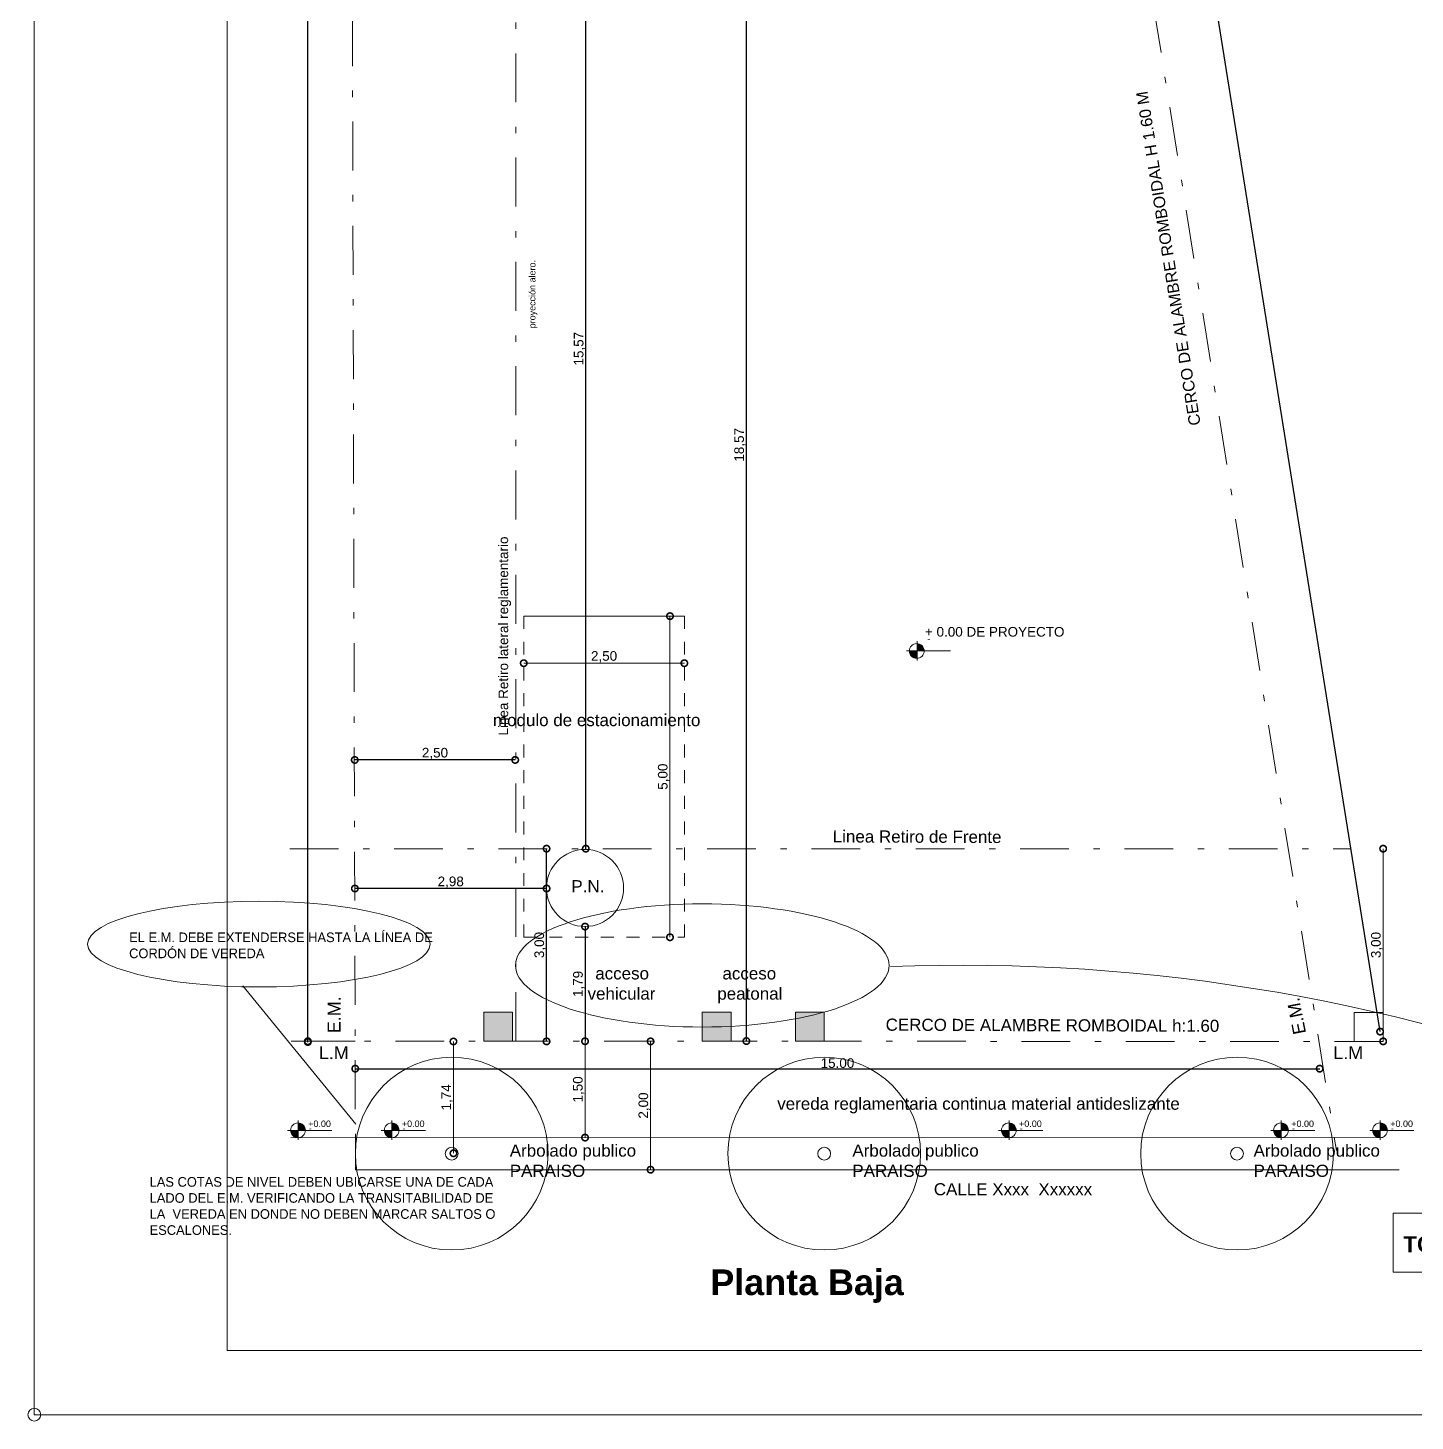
# Model space of a CAD drawing. Header units: millimetres. Extents: x 1162.4 to 1260.5, y 447.7 to 509.9.
# Drawn here: x 1162.36 to 1183.95, y 447.7 to 469.4 of the extents above; entities that cross this region are included whole.
import ezdxf
from ezdxf.enums import TextEntityAlignment as Align

# ---------------------------------------------------------------- set-up
doc = ezdxf.new("R2010")
doc.units = ezdxf.units.MM
doc.linetypes.add('DOT', pattern=[4, 2, -2])
doc.linetypes.add('TRAZO_Y_PUNTOX2', pattern=[50.8, 25.4, -12.7, 0, -12.7])
for name, color, linetype, lineweight in [('0-MAMPOSTERIA- 9', 7, 'Continuous', 5), ('cotas', 9, 'Continuous', 15), ('DT', 2, 'Continuous', 25), ('Recuadro', 3, 'Continuous', 80)]:
    doc.layers.add(name, color=color, linetype=linetype, lineweight=lineweight)
doc.layers.add('cortes', color=7, linetype='Continuous')
doc.layers.add('eje medianero', color=3, linetype='Continuous')
doc.styles.add('ARIAL', font='arial.ttf', dxfattribs={"height": 0.11})
doc.styles.get("Standard").update_dxf_attribs({"font": 'arial.ttf'})
doc.styles.add('style2', font='')
doc.styles.get('style2').set_extended_font_data('Arial', bold=True)
doc.dimstyles.new('cota 1', dxfattribs={"dimtxt": 0.15, "dimasz": 0.2, "dimexe": 0.08, "dimexo": 0.3, "dimgap": 0.009, "dimtad": 1, "dimzin": 1, "dimtxsty": 'Standard', "dimblk": 'DOTSMALL', "dimcen": 0.15, "dimse1": 1, "dimse2": 1, "dimclrd": 256, "dimadec": 0, "dimazin": 0, "dimtfac": 1, "dimtmove": 0, "dimatfit": 3, "dimfxl": 1.25, "dimlwd": -1, "dimlwe": -1, "dimarcsym": 0})

# ---------------------------------------------------------------- blocks, each defined once
blk = doc.blocks.new('_DOTSMALL')
at = {"color": 0, "linetype": 'ByBlock', "const_width": 0.5}
blk.add_lwpolyline([(-0.0625, 0, 1), (0.0625, 0, 1)], format="xyb", close=True, dxfattribs=at)
blk = doc.blocks.new('*D280')
at = {"layer": 'cortes'}
blk.add_line((1173.543, 453.621), (1173.543, 472.186), dxfattribs=at)
at = {"layer": 'Defpoints', "color": 0}
for p in [(1172.815, 472.186), (1173.543, 472.186), (1172.815, 453.621)]:
    blk.add_point(p, dxfattribs=at)
at = {"layer": 'cortes', "xscale": 0.2, "yscale": 0.2, "zscale": 0.2}
for p, rotation in [((1173.543, 472.186), 90), ((1173.543, 453.621), 270)]:
    blk.add_blockref('_DOTSMALL', p, dxfattribs=dict(at, rotation=rotation))
at = {"layer": 'cortes', "color": 0, "lineweight": 0, "insert": (1173.444, 462.904), "char_height": 0.15, "attachment_point": 5, "rotation": 90}
blk.add_mtext('18,57', dxfattribs=at)
blk = doc.blocks.new('*D291')
at = {"layer": 'cortes'}
blk.add_line((1170.433, 453.616), (1170.433, 456.616), dxfattribs=at)
at = {"layer": 'Defpoints', "color": 0}
for p in [(1166.434, 456.616), (1170.433, 456.616), (1166.434, 453.616)]:
    blk.add_point(p, dxfattribs=at)
at = {"layer": 'cortes', "xscale": 0.2, "yscale": 0.2, "zscale": 0.2}
for p, rotation in [((1170.433, 456.616), 90), ((1170.433, 453.616), 270)]:
    blk.add_blockref('_DOTSMALL', p, dxfattribs=dict(at, rotation=rotation))
at = {"layer": 'cortes', "color": 0, "lineweight": 0, "insert": (1170.333, 455.116), "char_height": 0.15, "attachment_point": 5, "rotation": 90}
blk.add_mtext('3,00', dxfattribs=at)
blk = doc.blocks.new('*D292')
at = {"layer": 'cortes'}
blk.add_line((1166.717, 453.618), (1166.717, 491.228), dxfattribs=at)
at = {"layer": 'Defpoints', "color": 0}
for p in [(1166.717, 491.228), (1167.353, 491.228), (1167.455, 453.618)]:
    blk.add_point(p, dxfattribs=at)
at = {"layer": 'cortes', "xscale": 0.2, "yscale": 0.2, "zscale": 0.2}
for p, rotation in [((1166.717, 491.228), 90), ((1166.717, 453.618), 270)]:
    blk.add_blockref('_DOTSMALL', p, dxfattribs=dict(at, rotation=rotation))
at = {"layer": 'cortes', "color": 0, "lineweight": 0, "insert": (1166.618, 472.423), "char_height": 0.15, "attachment_point": 5, "rotation": 90}
blk.add_mtext('37,61', dxfattribs=at)
blk = doc.blocks.new('*D293')
at = {"layer": 'cortes'}
blk.add_line((1167.455, 453.191), (1182.467, 453.191), dxfattribs=at)
at = {"layer": 'Defpoints', "color": 0}
for p in [(1167.455, 453.618), (1182.467, 453.191), (1182.467, 453.191)]:
    blk.add_point(p, dxfattribs=at)
at = {"layer": 'cortes', "xscale": 0.2, "yscale": 0.2, "zscale": 0.2, "rotation": 180}
blk.add_blockref('_DOTSMALL', (1167.455, 453.191), dxfattribs=at)
at = {"layer": 'cortes', "xscale": 0.2, "yscale": 0.2, "zscale": 0.2}
blk.add_blockref('_DOTSMALL', (1182.467, 453.191), dxfattribs=at)
at = {"layer": 'cortes', "color": 0, "lineweight": 0, "insert": (1174.961, 453.277), "char_height": 0.15, "attachment_point": 5}
blk.add_mtext('15.00', dxfattribs=at)
blk = doc.blocks.new('*D295')
at = {"layer": 'cortes'}
blk.add_line((1183.408, 453.768), (1177.914, 488.172), dxfattribs=at)
at = {"layer": 'Defpoints', "color": 0}
for p in [(1177.914, 488.172), (1176.961, 488.02), (1182.455, 453.616)]:
    blk.add_point(p, dxfattribs=at)
at = {"layer": 'cortes', "xscale": 0.2, "yscale": 0.2, "zscale": 0.2}
for p, rotation in [((1177.914, 488.172), 99.07223898572794), ((1183.408, 453.768), 279.0722389857279)]:
    blk.add_blockref('_DOTSMALL', p, dxfattribs=dict(at, rotation=rotation))
at = {"layer": 'cortes', "color": 0, "lineweight": 0, "insert": (1180.745, 470.984), "char_height": 0.15, "attachment_point": 5, "rotation": 279.0722}
blk.add_mtext('34.65', dxfattribs=at)
blk = doc.blocks.new('*D302')
at = {"layer": 'cortes'}
blk.add_line((1169.945, 457.998), (1167.447, 457.998), dxfattribs=at)
at = {"layer": 'Defpoints', "color": 0}
for p in [(1167.447, 457.998), (1167.447, 457.998), (1169.945, 458.012)]:
    blk.add_point(p, dxfattribs=at)
at = {"layer": 'cortes', "xscale": 0.2, "yscale": 0.2, "zscale": 0.2, "rotation": 180}
blk.add_blockref('_DOTSMALL', (1167.447, 457.998), dxfattribs=at)
at = {"layer": 'cortes', "xscale": 0.2, "yscale": 0.2, "zscale": 0.2}
blk.add_blockref('_DOTSMALL', (1169.945, 457.998), dxfattribs=at)
at = {"layer": 'cortes', "color": 0, "lineweight": 0, "insert": (1168.696, 458.097), "char_height": 0.15, "attachment_point": 5}
blk.add_mtext('2,50', dxfattribs=at)
blk = doc.blocks.new('*D307')
at = {"layer": 'cortes'}
blk.add_line((1171.032, 455.403), (1171.032, 453.618), dxfattribs=at)
at = {"layer": 'Defpoints', "color": 0}
for p in [(1171.033, 455.403), (1171.032, 453.618), (1171.032, 453.618)]:
    blk.add_point(p, dxfattribs=at)
at = {"layer": 'cortes', "xscale": 0.1999999999999999, "yscale": 0.1999999999999999, "zscale": 0.1999999999999999}
for p, rotation in [((1171.032, 455.403), 90), ((1171.032, 453.618), 270)]:
    blk.add_blockref('_DOTSMALL', p, dxfattribs=dict(at, rotation=rotation))
at = {"layer": 'cortes', "color": 0, "lineweight": 0, "insert": (1170.935, 454.51), "char_height": 0.15, "attachment_point": 5, "rotation": 90}
blk.add_mtext('1,79', dxfattribs=at)
blk = doc.blocks.new('*D308')
at = {"layer": 'cortes'}
blk.add_line((1171.043, 456.616), (1171.043, 472.186), dxfattribs=at)
at = {"layer": 'Defpoints', "color": 0}
for p in [(1171.043, 472.186), (1171.043, 472.186), (1171.032, 456.616)]:
    blk.add_point(p, dxfattribs=at)
at = {"layer": 'cortes', "xscale": 0.1999999999999999, "yscale": 0.1999999999999999, "zscale": 0.1999999999999999}
for p, rotation in [((1171.043, 472.186), 90), ((1171.043, 456.616), 270)]:
    blk.add_blockref('_DOTSMALL', p, dxfattribs=dict(at, rotation=rotation))
at = {"layer": 'cortes', "color": 0, "lineweight": 0, "insert": (1170.946, 464.401), "char_height": 0.15, "attachment_point": 5, "rotation": 90}
blk.add_mtext('15,57', dxfattribs=at)
blk = doc.blocks.new('*D309')
at = {"layer": 'cortes'}
blk.add_line((1170.433, 455.996), (1167.449, 455.996), dxfattribs=at)
at = {"layer": 'Defpoints', "color": 0}
for p in [(1167.449, 455.996), (1167.449, 455.996), (1170.433, 456.004)]:
    blk.add_point(p, dxfattribs=at)
at = {"layer": 'cortes', "xscale": 0.1999999999999999, "yscale": 0.1999999999999999, "zscale": 0.1999999999999999, "rotation": 180}
blk.add_blockref('_DOTSMALL', (1167.449, 455.996), dxfattribs=at)
at = {"layer": 'cortes', "xscale": 0.1999999999999999, "yscale": 0.1999999999999999, "zscale": 0.1999999999999999}
blk.add_blockref('_DOTSMALL', (1170.433, 455.996), dxfattribs=at)
at = {"layer": 'cortes', "color": 0, "lineweight": 0, "insert": (1168.941, 456.093), "char_height": 0.15, "attachment_point": 5}
blk.add_mtext('2,98', dxfattribs=at)
blk = doc.blocks.new('*D311')
at = {"layer": 'cortes'}
blk.add_line((1166.717, 453.606), (1166.717, 491.216), dxfattribs=at)
at = {"layer": 'Defpoints', "color": 0}
for p in [(1166.717, 491.216), (1167.353, 491.216), (1167.455, 453.606)]:
    blk.add_point(p, dxfattribs=at)
at = {"layer": 'cortes', "xscale": 0.2, "yscale": 0.2, "zscale": 0.2}
for p, rotation in [((1166.717, 491.216), 90), ((1166.717, 453.606), 270)]:
    blk.add_blockref('_DOTSMALL', p, dxfattribs=dict(at, rotation=rotation))
at = {"layer": 'cortes', "color": 0, "lineweight": 0, "insert": (1166.618, 472.411), "char_height": 0.15, "attachment_point": 5, "rotation": 90}
blk.add_mtext('37,61', dxfattribs=at)
blk = doc.blocks.new('*D323')
at = {"layer": '0-MAMPOSTERIA- 9', "ltscale": 0.05}
blk.add_line((1171.032, 453.618), (1171.032, 452.118), dxfattribs=at)
at = {"layer": 'Defpoints', "color": 0, "ltscale": 0.05}
for p in [(1171.032, 453.618), (1171.032, 452.118), (1171.032, 452.118)]:
    blk.add_point(p, dxfattribs=at)
at = {"layer": '0-MAMPOSTERIA- 9', "ltscale": 0.05, "xscale": 0.2, "yscale": 0.2, "zscale": 0.2}
for p, rotation in [((1171.032, 453.618), 90), ((1171.032, 452.118), 270)]:
    blk.add_blockref('_DOTSMALL', p, dxfattribs=dict(at, rotation=rotation))
at = {"layer": '0-MAMPOSTERIA- 9', "color": 0, "lineweight": 0, "ltscale": 0.05, "insert": (1170.933, 452.868), "char_height": 0.15, "attachment_point": 5, "rotation": 90}
blk.add_mtext('1,50', dxfattribs=at)
blk = doc.blocks.new('*D324')
at = {"layer": '0-MAMPOSTERIA- 9', "ltscale": 0.05}
blk.add_line((1172.354, 460.237), (1172.354, 455.237), dxfattribs=at)
at = {"layer": 'Defpoints', "color": 0, "ltscale": 0.05}
for p in [(1171.104, 460.237), (1171.104, 455.237), (1172.354, 455.237)]:
    blk.add_point(p, dxfattribs=at)
at = {"layer": '0-MAMPOSTERIA- 9', "ltscale": 0.05, "xscale": 0.2, "yscale": 0.2, "zscale": 0.2}
for p, rotation in [((1172.354, 460.237), 90), ((1172.354, 455.237), 270)]:
    blk.add_blockref('_DOTSMALL', p, dxfattribs=dict(at, rotation=rotation))
at = {"layer": '0-MAMPOSTERIA- 9', "color": 0, "lineweight": 0, "ltscale": 0.05, "insert": (1172.255, 457.737), "char_height": 0.15, "attachment_point": 5, "rotation": 90}
blk.add_mtext('5,00', dxfattribs=at)
blk = doc.blocks.new('*D325')
at = {"layer": '0-MAMPOSTERIA- 9', "ltscale": 0.05}
blk.add_line((1170.078, 459.504), (1172.578, 459.504), dxfattribs=at)
at = {"layer": 'Defpoints', "color": 0, "ltscale": 0.05}
for p in [(1170.078, 460.237), (1172.578, 460.237), (1172.578, 459.504)]:
    blk.add_point(p, dxfattribs=at)
at = {"layer": '0-MAMPOSTERIA- 9', "ltscale": 0.05, "xscale": 0.2, "yscale": 0.2, "zscale": 0.2, "rotation": 180}
blk.add_blockref('_DOTSMALL', (1170.078, 459.504), dxfattribs=at)
at = {"layer": '0-MAMPOSTERIA- 9', "ltscale": 0.05, "xscale": 0.2, "yscale": 0.2, "zscale": 0.2}
blk.add_blockref('_DOTSMALL', (1172.578, 459.504), dxfattribs=at)
at = {"layer": '0-MAMPOSTERIA- 9', "color": 0, "lineweight": 0, "ltscale": 0.05, "insert": (1171.328, 459.603), "char_height": 0.15, "attachment_point": 5}
blk.add_mtext('2,50', dxfattribs=at)
blk = doc.blocks.new('*D339')
at = {"layer": '0-MAMPOSTERIA- 9', "ltscale": 0.05}
blk.add_line((1168.984, 451.874), (1168.984, 453.614), dxfattribs=at)
at = {"layer": 'Defpoints', "color": 0, "linetype": 'Continuous', "ltscale": 0.05}
for p in [(1168.984, 453.614), (1168.985, 453.614), (1168.985, 451.874)]:
    blk.add_point(p, dxfattribs=at)
at = {"layer": '0-MAMPOSTERIA- 9', "linetype": 'Continuous', "ltscale": 0.05, "xscale": 0.2, "yscale": 0.2, "zscale": 0.2}
for p, rotation in [((1168.984, 453.614), 90), ((1168.984, 451.874), 270)]:
    blk.add_blockref('_DOTSMALL', p, dxfattribs=dict(at, rotation=rotation))
at = {"layer": '0-MAMPOSTERIA- 9', "color": 0, "linetype": 'Continuous', "lineweight": 0, "ltscale": 0.05, "insert": (1168.885, 452.744), "char_height": 0.15, "attachment_point": 5, "rotation": 90}
blk.add_mtext('1,74', dxfattribs=at)
blk = doc.blocks.new('*D349')
at = {"layer": '0-MAMPOSTERIA- 9', "ltscale": 0.05}
blk.add_line((1172.052, 451.618), (1172.052, 453.616), dxfattribs=at)
at = {"layer": 'Defpoints', "color": 0, "linetype": 'Continuous', "ltscale": 0.05}
for p in [(1172.052, 453.616), (1190.357, 453.616), (1174.359, 451.618)]:
    blk.add_point(p, dxfattribs=at)
at = {"layer": '0-MAMPOSTERIA- 9', "linetype": 'Continuous', "ltscale": 0.05, "xscale": 0.2, "yscale": 0.2, "zscale": 0.2}
for p, rotation in [((1172.052, 453.616), 90), ((1172.052, 451.618), 270)]:
    blk.add_blockref('_DOTSMALL', p, dxfattribs=dict(at, rotation=rotation))
at = {"layer": '0-MAMPOSTERIA- 9', "color": 0, "linetype": 'Continuous', "lineweight": 0, "ltscale": 0.05, "insert": (1171.953, 452.617), "char_height": 0.15, "attachment_point": 5, "rotation": 90}
blk.add_mtext('2,00', dxfattribs=at)
blk = doc.blocks.new('*D357')
at = {"layer": '0-MAMPOSTERIA- 9', "ltscale": 0.05}
blk.add_line((1183.455, 456.616), (1183.455, 453.616), dxfattribs=at)
at = {"layer": 'Defpoints', "color": 0, "linetype": 'DOT', "ltscale": 0.05}
for p in [(1181.977, 456.616), (1181.977, 453.616), (1183.455, 453.616)]:
    blk.add_point(p, dxfattribs=at)
at = {"layer": '0-MAMPOSTERIA- 9', "linetype": 'DOT', "ltscale": 0.05, "xscale": 0.2, "yscale": 0.2, "zscale": 0.2}
for p, rotation in [((1183.455, 456.616), 90), ((1183.455, 453.616), 270)]:
    blk.add_blockref('_DOTSMALL', p, dxfattribs=dict(at, rotation=rotation))
at = {"layer": '0-MAMPOSTERIA- 9', "color": 0, "linetype": 'DOT', "lineweight": 0, "ltscale": 0.05, "insert": (1183.356, 455.116), "char_height": 0.15, "attachment_point": 5, "rotation": 90}
blk.add_mtext('3,00', dxfattribs=at)

msp = doc.modelspace()

# ---------------------------------------------------------------- hatches: boundary and pattern name
at = {"layer": '0-MAMPOSTERIA- 9', "linetype": 'DOT', "lineweight": 0, "ltscale": 0.05}
h = msp.add_hatch(color=256, dxfattribs=at)
h.paths.add_polyline_path([(1169.90512, 454.07106), (1169.45512, 454.07106), (1169.45512, 453.62106), (1169.90512, 453.62106)])
h.paths.add_polyline_path([(1173.30547, 454.07106), (1172.85547, 454.07106), (1172.85547, 453.62106), (1173.30547, 453.62106)])
h.paths.add_polyline_path([(1174.75547, 453.62106), (1174.75547, 454.07106), (1174.30547, 454.07106), (1174.30547, 453.62106)])
at = {"layer": 'cotas', "lineweight": 0, "ltscale": 0.25}
h = msp.add_hatch(color=0, dxfattribs=at)
h.paths.add_polyline_path([(1176.19988, 459.6951), (1176.08004, 459.6951, 0.4257274), (1176.19988, 459.57987)])
h.paths.add_polyline_path([(1176.19988, 459.81033), (1176.19988, 459.6951), (1176.31068, 459.6951, 0.40279271)])
h = msp.add_hatch(color=0, dxfattribs=at)
h.paths.add_polyline_path([(1166.56825, 452.2309), (1166.44841, 452.2309, 0.4257274), (1166.56825, 452.11566)])
h.paths.add_polyline_path([(1166.56825, 452.34613), (1166.56825, 452.2309), (1166.67906, 452.2309, 0.40279271)])
h = msp.add_hatch(color=0, dxfattribs=at)
h.paths.add_polyline_path([(1168.02599, 452.2309), (1167.90616, 452.2309, 0.4257274), (1168.02599, 452.11566)])
h.paths.add_polyline_path([(1168.02599, 452.34613), (1168.02599, 452.2309), (1168.1368, 452.2309, 0.40279271)])
h = msp.add_hatch(color=0, dxfattribs=at)
h.paths.add_polyline_path([(1177.6329, 452.2309), (1177.51306, 452.2309, 0.4257274), (1177.6329, 452.11566)])
h.paths.add_polyline_path([(1177.6329, 452.34613), (1177.6329, 452.2309), (1177.74371, 452.2309, 0.40279271)])
h = msp.add_hatch(color=0, dxfattribs=at)
h.paths.add_polyline_path([(1181.87004, 452.2309), (1181.7502, 452.2309, 0.4257274), (1181.87004, 452.11566)])
h.paths.add_polyline_path([(1181.87004, 452.34613), (1181.87004, 452.2309), (1181.98085, 452.2309, 0.40279271)])
h = msp.add_hatch(color=0, dxfattribs=at)
h.paths.add_polyline_path([(1183.41082, 452.2309), (1183.29099, 452.2309, 0.4257274), (1183.41082, 452.11566)])
h.paths.add_polyline_path([(1183.41082, 452.34613), (1183.41082, 452.2309), (1183.52163, 452.2309, 0.40279271)])

# ---------------------------------------------------------------- linework, layer by layer
at = {"layer": '0-MAMPOSTERIA- 9', "linetype": 'Continuous', "lineweight": 0, "ltscale": 0.05}
for p, q in [((1172.57811, 460.23703), (1170.07811, 460.23703)), ((1169.45512, 453.62106), (1169.45512, 454.07106)), ((1169.45512, 454.07106), (1169.90512, 454.07106)), ((1169.90512, 454.07106), (1169.90512, 453.62106)), ((1172.85547, 453.62106), (1172.85547, 454.07106)), ((1172.85547, 454.07106), (1173.30547, 454.07106)), ((1173.30547, 454.07106), (1173.30547, 453.62106)), ((1174.30547, 453.62106), (1174.30547, 454.07106)), ((1174.30547, 454.07106), (1174.75547, 454.07106)), ((1174.75547, 454.07106), (1174.75547, 453.62106)), ((1183.00512, 453.61551), (1183.00512, 454.06551)), ((1183.00512, 454.06551), (1183.45512, 454.06551)), ((1183.45512, 454.06551), (1183.45512, 453.61551)), ((1169.90512, 453.62106), (1169.45512, 453.62106)), ((1173.30547, 453.62106), (1172.85547, 453.62106)), ((1174.75547, 453.62106), (1174.30547, 453.62106)), ((1183.45512, 453.61551), (1183.00512, 453.61551)), ((1167.45692, 452.11838), (1167.45692, 451.61838)), ((1167.45692, 451.61838), (1183.7047, 451.61838))]:
    msp.add_line(p, q, dxfattribs=at)
at = {"layer": '0-MAMPOSTERIA- 9', "linetype": 'DOT', "lineweight": 0, "ltscale": 0.05}
for q in [(1167.45692, 451.61838), (1167.45692, 451.86838)]:
    msp.add_line((1167.45692, 452.11838), q, dxfattribs=at)
at = {"layer": '0-MAMPOSTERIA- 9', "linetype": 'Continuous', "lineweight": 0, "ltscale": 0.05}
for centre, radius in [((1168.95692, 451.86838), 1.5), ((1174.75481, 451.86838), 1.5), ((1181.18091, 451.86838), 1.5), ((1168.95692, 451.86838), 0.1), ((1174.75481, 451.86838), 0.1), ((1181.18091, 451.86838), 0.1), ((1162.45921, 447.80332), 0.1)]:
    msp.add_circle(centre, radius, dxfattribs=at)
at = {"layer": '0-MAMPOSTERIA- 9', "color": 1, "linetype": 'Continuous', "lineweight": 0, "ltscale": 0.05}
msp.add_arc((1176.89987, 426.06955), 28.73188, 68.127769, 92.216845, dxfattribs=at)
msp.add_ellipse((1172.85671, 454.79809), major_axis=(-2.90762, 0), ratio=0.32994757, dxfattribs=at)
at = {"layer": 'cortes', "linetype": 'DOT', "lineweight": 0, "ltscale": 0.1}
for p, q in [((1170.07811, 460.23703), (1170.07811, 455.23703)), ((1172.57811, 455.23703), (1172.57811, 460.23703)), ((1170.07811, 455.23703), (1172.57811, 455.23703))]:
    msp.add_line(p, q, dxfattribs=at)
at = {"layer": 'cortes', "color": 1, "linetype": 'Continuous', "lineweight": 0, "ltscale": 0.05}
msp.add_line((1167.46198, 452.32878), (1165.7049, 454.47845), dxfattribs=at)
at = {"layer": 'cortes', "lineweight": 0}
msp.add_line((1166.45512, 453.61856), (1167.45512, 453.62106), dxfattribs=at)
msp.add_lwpolyline([(1183.61271, 450.93889), (1202.76046, 450.93889), (1202.76282, 450.02457), (1183.61271, 450.02457)], close=True, dxfattribs=at)
at = {"layer": 'cortes', "lineweight": 0, "ltscale": 0.01}
msp.add_circle((1171.03254, 456.00416), 0.6, dxfattribs=at)
at = {"layer": 'cortes', "color": 1, "linetype": 'Continuous', "lineweight": 0, "ltscale": 0.05, "extrusion": (0, 0, -1)}
msp.add_ellipse((1165.95533, 455.13113), major_axis=(2.66547, 0), ratio=0.25018689, dxfattribs=at)
at = {"layer": 'cotas', "color": 0, "lineweight": 0, "ltscale": 0.25}
for p, q in [((1176.03416, 459.6951), (1176.72208, 459.6951)), ((1176.19988, 459.84578), (1176.19988, 459.54713)), ((1166.56825, 452.38158), (1166.56825, 452.08293)), ((1168.02599, 452.38158), (1168.02599, 452.08293)), ((1177.6329, 452.38158), (1177.6329, 452.08293)), ((1181.87004, 452.38158), (1181.87004, 452.08293)), ((1183.41082, 452.38158), (1183.41082, 452.08293)), ((1166.40254, 452.2309), (1167.09046, 452.2309)), ((1167.86028, 452.2309), (1168.5482, 452.2309)), ((1177.46719, 452.2309), (1178.1551, 452.2309)), ((1181.70433, 452.2309), (1182.39225, 452.2309)), ((1183.24511, 452.2309), (1183.93303, 452.2309))]:
    msp.add_line(p, q, dxfattribs=at)
at = {"layer": 'cotas', "color": 0, "lineweight": 0, "ltscale": 0.01}
msp.add_circle((1176.19536, 459.6951), 0.11532, dxfattribs=at)
at = {"layer": 'cotas', "color": 0, "lineweight": 0, "ltscale": 0.25}
for centre in [(1166.56374, 452.2309), (1168.02148, 452.2309), (1177.62838, 452.2309), (1181.86553, 452.2309), (1183.40631, 452.2309)]:
    msp.add_circle(centre, 0.11532, dxfattribs=at)
at = {"layer": 'DT', "color": 0, "lineweight": 0}
for p, q in [((1165.45921, 508.80332), (1165.45921, 448.80332)), ((1165.45921, 494.76686), (1165.45921, 448.80332)), ((1165.45921, 494.76686), (1165.45921, 448.80332)), ((1165.45921, 493.80332), (1165.45921, 448.80332)), ((1205.3143, 448.80332), (1165.45921, 448.80332)), ((1213.96582, 448.80332), (1165.45921, 448.80332)), ((1245.45921, 448.80332), (1177.26339, 448.80332))]:
    msp.add_line(p, q, dxfattribs=at)
at = {"layer": 'eje medianero', "color": 0, "linetype": 'TRAZO_Y_PUNTOX2', "lineweight": 0, "ltscale": 0.03}
for p, q in [((1167.35005, 492.29751), (1167.45785, 451.76854)), ((1169.95512, 453.62106), (1169.95512, 492.25573)), ((1176.80377, 489.00777), (1182.72814, 451.91564)), ((1166.43449, 456.61561), (1182.94466, 456.61561)), ((1166.45512, 453.61856), (1183.45512, 453.61551))]:
    msp.add_line(p, q, dxfattribs=at)
at = {"layer": 'eje medianero', "color": 0, "lineweight": 0, "ltscale": 0.03}
msp.add_line((1166.45485, 452.11856), (1183.45485, 452.11551), dxfattribs=at)
at = {"layer": 'Recuadro', "color": 0, "lineweight": 0}
for p, q in [((1162.45921, 447.80332), (1162.45921, 478.80332)), ((1260.45261, 447.80332), (1162.45921, 447.80332))]:
    msp.add_line(p, q, dxfattribs=at)

# ---------------------------------------------------------------- texts
at = {"color": 0, "lineweight": 0}
for s, p in [('Linea Retiro de Frente', (1174.88746, 456.71346)), ('CERCO DE ALAMBRE ROMBOIDAL h:1.60', (1175.71049, 453.78174))]:
    msp.add_text(s, height=0.1889905, rotation=359.802354, dxfattribs=at).set_placement(p)
msp.add_text('P.N.', height=0.18899, dxfattribs=at).set_placement((1170.81961, 455.93694))
at = {"layer": '0-MAMPOSTERIA- 9', "color": 7, "linetype": 'Continuous', "lineweight": 0, "ltscale": 0.05, "style": 'ARIAL'}
msp.add_text('+ 0.00 DE PROYECTO', height=0.15, dxfattribs=at).set_placement((1176.32272, 459.91801))
at = {"layer": '0-MAMPOSTERIA- 9', "color": 1, "linetype": 'Continuous', "lineweight": 0, "ltscale": 0.05, "char_height": 0.15, "attachment_point": 1, "style": 'ARIAL'}
for s, insert in [('{\\fCentury Gothic|b0|i0|c0|p34;EL E.M. DEBE EXTENDERSE HASTA LA LÍNEA DE CORDÓN DE VEREDA }', (1163.93522, 455.31119)), ('{\\fCentury Gothic|b0|i0|c0|p34;LAS COTAS DE NIVEL DEBEN UBICARSE UNA DE CADA LADO DEL E.M. VERIFICANDO LA TRANSITABILIDAD DE LA  VEREDA EN DONDE NO DEBEN MARCAR SALTOS O ESCALONES.}', (1164.25404, 451.50321))]:
    msp.add_mtext_dynamic_manual_height_columns(s, width=5.3725239, gutter_width=0.55, heights=[1.83135], dxfattribs=dict(at, insert=insert))
at = {"layer": '0-MAMPOSTERIA- 9', "lineweight": 0, "ltscale": 0.05, "char_height": 0.2, "width": 0.1852445, "attachment_point": 1, "style": 'ARIAL'}
for insert, rotation in [((1167.02597, 453.74396), 90), ((1182.05999, 453.70767), 101.082227)]:
    msp.add_mtext('E.M.', dxfattribs=dict(at, insert=insert, rotation=rotation))
for insert in [(1166.88863, 453.53897), (1182.67789, 453.53897)]:
    msp.add_mtext('L.M', dxfattribs=dict(at, insert=insert))
at = {"layer": 'cortes', "lineweight": 0, "attachment_point": 1}
for s, insert, char_height, width, rotation in [('CERCO DE ALAMBRE ROMBOIDAL H 1.60 M', (1180.43792, 463.19092), 0.18, 5.3262428, 99.074652), ('Linea Retiro lateral reglamentario', (1169.68494, 458.37785), 0.15, 3.2265377, 90)]:
    msp.add_mtext(s, dxfattribs=dict(at, insert=insert, char_height=char_height, width=width, rotation=rotation))
at = {"layer": 'cortes', "lineweight": 0, "char_height": 0.1889905}
for s, insert, width, attachment_point in [('\\pt0.02228;modulo de estacionamiento', (1171.21271, 458.71266), 3.1551916, 2), ('\\pi0.15609,t0.17837;acceso\\P\\pi0.036259,t0.058539;vehicular', (1171.03494, 454.76912), 1.1293684, 1), ('\\pi0.15609,t0.17837;acceso\\P\\pi0.076158,t0.098438;peatonal', (1173.01473, 454.76912), 1.1293684, 1), ('\\pt0.02228;{\\fArial|b0|i0|c238|p34;vereda reglamentaria} continua material antideslizante ', (1174.02346, 452.74064), 6.6364569, 1), ('\\pt0.02228;Arbolado publico \\PPARAISO', (1169.86044, 452.01025), 6.2275108, 1), ('\\pt0.02228;Arbolado publico \\PPARAISO', (1175.19314, 452.01025), 6.2275108, 1), ('\\pt0.02228;Arbolado publico \\PPARAISO', (1181.43781, 452.01025), 6.2275108, 1), ('\\pt0.02228;CALLE Xxxx  Xxxxxx', (1176.46062, 451.40819), 6.2275108, 1)]:
    msp.add_mtext(s, dxfattribs=dict(at, insert=insert, width=width, attachment_point=attachment_point))
at = {"layer": 'cotas', "color": 0, "lineweight": 0, "ltscale": 0.25}
msp.add_text('proyección alero.', height=0.1, rotation=90, dxfattribs=at).set_placement((1170.25984, 464.71768))
at = {"layer": 'cotas', "color": 0, "lineweight": 0, "ltscale": 0.25, "char_height": 0.1, "attachment_point": 5}
for s, insert in [('-', (1176.38452, 459.88833)), ('+0.00', (1166.89968, 452.3329)), ('+0.00', (1168.35742, 452.3329)), ('+0.00', (1177.96433, 452.3329)), ('+0.00', (1182.20147, 452.3329)), ('+0.00', (1183.74225, 452.3329)), ('-', (1166.75622, 452.26316)), ('-', (1168.21396, 452.26316)), ('-', (1177.82086, 452.26316)), ('-', (1182.058, 452.26316)), ('-', (1183.59879, 452.26316))]:
    msp.add_mtext(s, dxfattribs=dict(at, insert=insert))
at = {"layer": 'DT', "color": 0, "lineweight": 0, "style": 'style2'}
msp.add_text('TODOS LOS NIVELES DE PISO TERMINADO DE PLANTA BAJA CUMPLE CON LA COTA N.P.T.P.B. = + 4.00 I.G.N', height=0.25, dxfattribs=at).set_placement((1183.76795, 450.45812), align=Align.MIDDLE_LEFT)
at = {"layer": 'DT', "color": 0, "lineweight": 0, "ltscale": 0.5, "style": 'style2'}
msp.add_text('Planta Baja', height=0.4, dxfattribs=at).set_placement((1172.98241, 449.66497))

# ---------------------------------------------------------------- dimensions: what is measured, and where the dimension line sits
at = {"layer": '0-MAMPOSTERIA- 9', "lineweight": 0, "ltscale": 0.05}
dim = msp.add_linear_dim(base=(1172.57811, 459.50369), p1=(1170.07811, 460.23703), p2=(1172.57811, 460.23703), dimstyle='cota 1', override={"dimfxl": 0.1}, dxfattribs=at)
dim.commit()
dim.dimension.update_dxf_attribs({"geometry": '*D325', "text_midpoint": (1171.32811, 459.60283)})
for base, p1, p2, picture, middle in [((1172.35411, 455.23703), (1171.10411, 460.23703), (1171.10411, 455.23703), '*D324', (1172.25497, 457.73703)), ((1171.03195, 452.11774), (1171.03222, 453.61774), (1171.03195, 452.11774), '*D323', (1170.93281, 452.86774))]:
    dim = msp.add_linear_dim(base=base, p1=p1, p2=p2, angle=90, dimstyle='cota 1', override={"dimfxl": 0.1}, dxfattribs=at)
    dim.commit()
    dim.dimension.update_dxf_attribs({"geometry": picture, "text_midpoint": middle})
at = {"layer": '0-MAMPOSTERIA- 9', "color": 7, "linetype": 'DOT', "lineweight": 0, "ltscale": 0.05}
dim = msp.add_linear_dim(base=(1183.45512, 453.61578), p1=(1181.97746, 456.61561), p2=(1181.97746, 453.61578), angle=90, dimstyle='cota 1', override={"dimfxl": 0.1}, dxfattribs=at)
dim.commit()
dim.dimension.update_dxf_attribs({"geometry": '*D357', "text_midpoint": (1183.35598, 455.11569)})
at = {"layer": '0-MAMPOSTERIA- 9', "linetype": 'Continuous', "lineweight": 0, "ltscale": 0.05}
for base, p1, p2, angle, picture, middle in [((1168.98416, 453.61416), (1168.98468, 451.87354), (1168.98468, 453.61416), 90, '*D339', (1168.88502, 452.74385)), ((1172.0518, 453.61551), (1174.35856, 451.61838), (1190.35676, 453.61551), 270, '*D349', (1171.95265, 452.61695))]:
    dim = msp.add_linear_dim(base=base, p1=p1, p2=p2, angle=angle, dimstyle='cota 1', override={"dimfxl": 0.1}, dxfattribs=at)
    dim.commit()
    dim.dimension.update_dxf_attribs({"geometry": picture, "text_midpoint": middle})
at = {"layer": 'cortes', "lineweight": 0}
for base, p1, p2, override, picture, middle in [((1166.71676, 491.22824), (1167.45512, 453.61838), (1167.35286, 491.22824), {"dimfxl": 0.1}, '*D292', (1166.61761, 472.42331)), ((1166.71676, 491.21574), (1167.45512, 453.60588), (1167.35286, 491.21574), {"dimfxl": 0.1}, '*D311', (1166.61761, 472.41081)), ((1171.04305, 472.18623), (1171.03222, 456.61561), (1171.04305, 472.18623), {"dimasz": 0.2, "dimexo": 0.1, "dimgap": 0.007, "dimcen": 0.205, "dimtix": 1, "dimfxl": 0.1}, '*D308', (1170.94591, 464.40092)), ((1173.54305, 472.18623), (1172.81475, 453.62106), (1172.81475, 472.18623), {"dimfxl": 0.1}, '*D280', (1173.44391, 462.90364)), ((1170.43254, 456.61561), (1166.43449, 453.61561), (1166.43449, 456.61561), {"dimfxl": 0.1}, '*D291', (1170.3334, 455.11561)), ((1171.03222, 453.61774), (1171.03254, 455.40305), (1171.03222, 453.61774), {"dimasz": 0.2, "dimexo": 0.1, "dimgap": 0.007, "dimcen": 0.205, "dimtix": 1, "dimfxl": 0.1}, '*D307', (1170.93508, 454.51039))]:
    dim = msp.add_linear_dim(base=base, p1=p1, p2=p2, angle=90, dimstyle='cota 1', override=override, dxfattribs=at)
    dim.commit()
    dim.dimension.update_dxf_attribs({"geometry": picture, "text_midpoint": middle})
dim = msp.add_aligned_dim(p1=(1182.45512, 453.61569), p2=(1176.96149, 488.02028), distance=-0.96468, text='34.65', dimstyle='cota 1', override={"dimfxl": 0.1}, dxfattribs=at)
dim.commit()
dim.dimension.update_dxf_attribs({"geometry": '*D295', "text_midpoint": (1180.74549, 470.9836)})
for base, p1, p2, override, picture, middle in [((1167.44705, 457.99768), (1169.9454, 458.01229), (1167.44705, 457.99768), {"dimtix": 1, "dimfxl": 0.1}, '*D302', (1168.69623, 458.09682)), ((1167.44866, 455.99606), (1170.43254, 456.00416), (1167.44866, 455.99606), {"dimasz": 0.2, "dimexo": 0.1, "dimgap": 0.007, "dimcen": 0.205, "dimtix": 1, "dimfxl": 0.1}, '*D309', (1168.9406, 456.0932))]:
    dim = msp.add_linear_dim(base=base, p1=p1, p2=p2, dimstyle='cota 1', override=override, dxfattribs=at)
    dim.commit()
    dim.dimension.update_dxf_attribs({"geometry": picture, "text_midpoint": middle})
dim = msp.add_linear_dim(base=(1182.46699, 453.19106), p1=(1167.45512, 453.61838), p2=(1182.46699, 453.19106), text='15.00', dimstyle='cota 1', override={"dimfxl": 0.1}, dxfattribs=at)
dim.commit()
dim.dimension.update_dxf_attribs({"geometry": '*D293', "text_midpoint": (1174.96106, 453.27664)})

doc.saveas('drawing.dxf')
